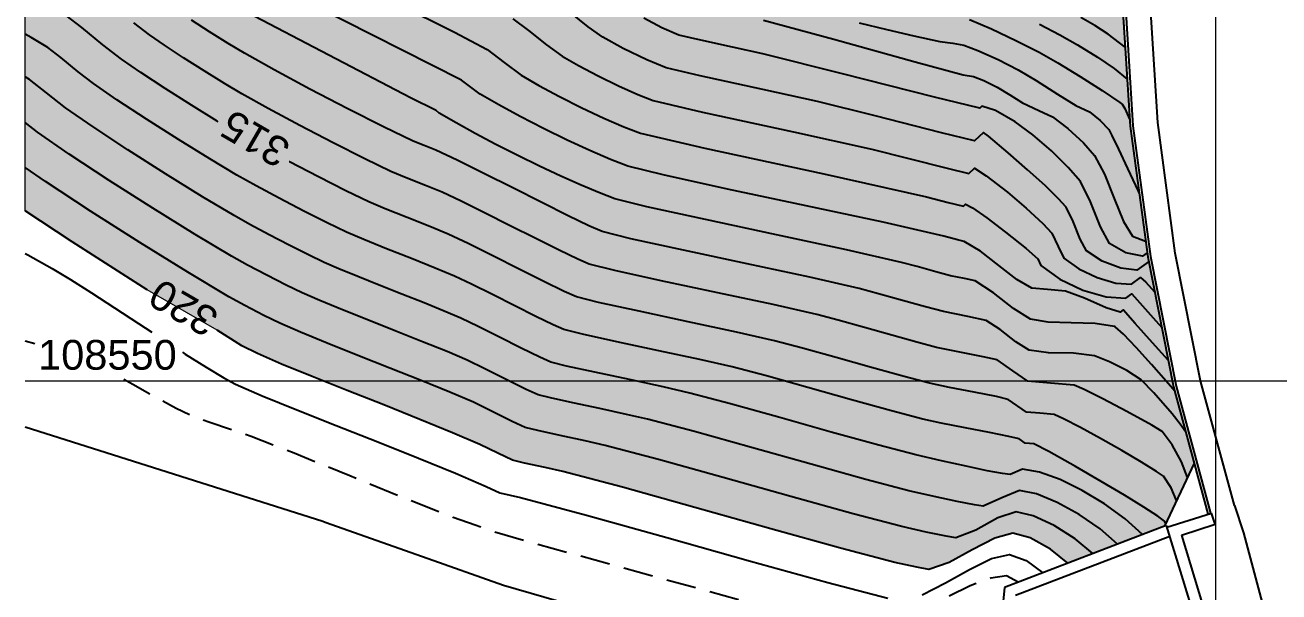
# Model space of a CAD drawing. Header units: metres. Extents: x 62264 to 62602, y 108404 to 109101.
# Drawn here: x 62300 to 62352.7, y 108541.1 to 108565 of the extents above; entities that cross this region are included whole.
import ezdxf
from ezdxf.enums import TextEntityAlignment as Align

# ---------------------------------------------------------------- set-up
doc = ezdxf.new("R2010")
doc.units = ezdxf.units.M
doc.header["$MEASUREMENT"] = 0
doc.linetypes.add('TRATTEGGIATA2', pattern=[0.375, 0.25, -0.125])
for name, color, linetype in [('Bâti', 7, 'Continuous'), ('colore lago', 131, 'Continuous'), ('coordinate', 2, 'Continuous'), ('Couronnement', 7, 'Continuous'), ('curve livello 1m', 2, 'Continuous'), ('curve livello 5m', 7, 'Continuous'), ('Per+Mod Surf', 7, 'Continuous'), ('Strade', 7, 'Continuous')]:
    doc.layers.add(name, color=color, linetype=linetype)
doc.layers.add('Colori bordi', color=5, linetype='Continuous', plot=False)
doc.styles.add('ARIAL', font='arial.ttf')

msp = doc.modelspace()

# ---------------------------------------------------------------- hatches: boundary and pattern name
at = {"layer": 'colore lago', "linetype": 'Continuous', "lineweight": 0}
msp.add_hatch(color=256, dxfattribs=at).paths.add_polyline_path([(62424.984, 108653.069), (62419.433, 108652.547), (62413.953, 108651.637), (62408.529, 108650.359), (62403.21, 108648.764), (62398.021, 108646.797), (62392.955, 108644.487), (62388.067, 108641.873), (62383.347, 108638.914), (62379.143, 108635.919), (62374.987, 108632.528), (62370.912, 108628.752), (62367.864, 108625.55), (62364.577, 108621.72), (62361.992, 108618.302), (62358.884, 108613.699), (62356.087, 108608.883), (62353.615, 108603.924), (62351.491, 108598.79), (62349.698, 108593.52), (62348.257, 108588.148), (62347.162, 108582.699), (62346.433, 108577.206), (62346.076, 108571.827), (62346.067, 108566.27), (62346.414, 108560.708), (62347.156, 108555.214), (62348.241, 108549.757), (62349.108, 108546.543), (62347.868, 108543.897), (62343.805, 108542.34), (62343.071, 108542.931), (62342.215, 108543.399), (62341.494, 108543.605), (62340.731, 108543.397), (62339.788, 108542.895), (62338.814, 108542.367), (62337.958, 108542.081), (62337.463, 108542.167), (62336.538, 108542.374), (62334.253, 108542.969), (62331.322, 108543.785), (62328.139, 108544.685), (62325.098, 108545.533), (62322.593, 108546.195), (62321.848, 108546.361), (62320.984, 108546.545), (62320.474, 108546.666), (62319.859, 108546.963), (62319.103, 108547.335), (62317.961, 108547.824), (62316.581, 108548.386), (62315.066, 108548.989), (62313.523, 108549.599), (62312.055, 108550.183), (62310.769, 108550.711), (62309.769, 108551.147), (62309.112, 108551.475), (62308.074, 108552.131), (62305.134, 108553.829), (62301.974, 108555.846), (62300, 108557.145), (62300, 108746.102), (62331.882, 108763.679), (62334.507, 108761.512), (62338.392, 108758.6), (62343.084, 108755.721), (62348.103, 108752.428), (62352.959, 108748.821), (62356.982, 108746.672), (62361.491, 108743.204), (62364.809, 108741.018), (62364.85, 108740.982), (62366.701, 108739.452), (62368.7, 108737.832), (62369.305, 108737.355), (62369.749, 108737.014), (62370.359, 108736.582), (62371.24, 108735.973), (62371.627, 108735.711), (62374.472, 108733.847), (62374.708, 108733.696), (62375.544, 108733.194), (62376.513, 108732.622), (62377.024, 108732.307), (62377.264, 108731.984), (62377.853, 108731.572), (62378.743, 108731.016), (62379.493, 108730.514), (62379.904, 108730.173), (62380.53, 108729.628), (62381.289, 108728.95), (62382.099, 108728.213), (62382.879, 108727.488), (62383.568, 108726.81), (62384.361, 108726.013), (62384.891, 108725.5), (62385.513, 108725.007), (62386.29, 108724.44), (62387.153, 108723.834), (62388.028, 108723.224), (62388.845, 108722.646), (62389.533, 108722.136), (62390.019, 108721.728), (62390.461, 108721.189), (62391.046, 108720.467), (62391.593, 108719.84), (62392.228, 108719.121), (62392.561, 108718.731), (62392.862, 108718.087), (62393.16, 108717.245), (62393.458, 108716.296), (62393.758, 108715.335), (62394.064, 108714.455), (62394.378, 108713.747), (62394.629, 108713.387), (62395.018, 108712.892), (62395.432, 108712.426), (62395.814, 108712.034), (62396.33, 108711.596), (62397.152, 108710.938), (62398.032, 108710.258), (62398.87, 108709.636), (62399.584, 108709.126), (62399.96, 108708.881), (62400.685, 108708.661), (62401.612, 108708.484), (62402.549, 108708.306), (62403.305, 108708.084), (62403.979, 108707.68), (62404.973, 108707.002), (62405.674, 108706.477), (62406.299, 108705.979), (62406.659, 108705.658), (62407.074, 108705.014), (62407.565, 108704.234), (62408.06, 108703.631), (62408.444, 108703.148), (62408.613, 108702.358), (62408.809, 108701.374), (62409.055, 108700.585), (62409.399, 108699.598), (62409.737, 108698.707), (62410.053, 108697.961), (62410.417, 108697.156), (62410.768, 108696.423), (62411.044, 108695.894), (62411.352, 108695.436), (62411.941, 108694.585), (62412.688, 108693.536), (62413.24, 108692.756), (62413.64, 108692.028), (62414.101, 108691.1), (62414.582, 108690.096), (62415.042, 108689.143), (62415.44, 108688.363), (62415.735, 108687.883), (62416.22, 108687.475), (62417.091, 108686.877), (62417.986, 108686.309), (62418.762, 108685.857), (62419.277, 108685.61), (62419.98, 108685.523), (62420.747, 108685.436), (62421.269, 108685.254), (62422.042, 108684.935), (62422.834, 108684.575), (62423.302, 108684.318), (62424.281, 108683.305), (62425.656, 108681.875), (62426.449, 108681.066), (62427.156, 108680.351), (62427.673, 108679.833), (62427.895, 108679.62), (62428.432, 108679.384), (62429.04, 108678.92), (62429.869, 108678.212), (62430.484, 108677.629), (62430.843, 108677.243), (62431.218, 108676.364), (62431.557, 108675.296), (62431.913, 108674.527), (62432.355, 108674.247), (62432.858, 108673.942), (62433.455, 108673.231), (62434.097, 108672.326), (62434.701, 108671.601), (62435.197, 108671.28), (62435.685, 108671.01), (62436.144, 108670.755), (62436.707, 108670.388), (62437.492, 108669.855), (62438.358, 108669.253), (62439.162, 108668.678), (62440.078, 108667.996), (62441.13, 108667.19), (62442.002, 108666.501), (62442.908, 108665.758), (62443.789, 108665.021), (62444.562, 108664.359), (62445.144, 108663.844), (62445.453, 108663.547), (62446.014, 108662.665), (62446.501, 108661.941), (62447.153, 108661.7), (62448.876, 108661.081), (62447.183, 108652.749), (62446.943, 108651.566), (62441.595, 108652.495), (62436.09, 108653.04), (62430.527, 108653.236)])

# ---------------------------------------------------------------- linework, layer by layer
at = {"layer": 'Bâti', "linetype": 'Continuous'}
for p, q in [((62347.963, 108543.847), (62349.842, 108544.437)), ((62349.986, 108543.979), (62349.842, 108544.437)), ((62347.939, 108543.924), (62351.754, 108531.365)), ((62348.576, 108543.52), (62349.986, 108543.979)), ((62348.576, 108543.52), (62352.217, 108531.511))]:
    msp.add_line(p, q, dxfattribs=at)
at = {"layer": 'Colori bordi', "linetype": 'Continuous', "lineweight": 0, "flags": 128}
msp.add_lwpolyline([(62346.067, 108566.27), (62346.414, 108560.708), (62347.156, 108555.214), (62348.241, 108549.757), (62349.108, 108546.543), (62347.868, 108543.897), (62343.805, 108542.34), (62343.071, 108542.931), (62342.215, 108543.399), (62341.494, 108543.605), (62341.494, 108543.605), (62340.731, 108543.397), (62339.788, 108542.895), (62338.814, 108542.367), (62337.958, 108542.081), (62337.958, 108542.081), (62337.463, 108542.167), (62336.538, 108542.374), (62336.538, 108542.374), (62334.253, 108542.969), (62331.322, 108543.785), (62328.139, 108544.685), (62325.098, 108545.533), (62322.593, 108546.195), (62322.593, 108546.195), (62321.848, 108546.361), (62320.984, 108546.545), (62320.474, 108546.666), (62319.859, 108546.963), (62319.103, 108547.335), (62317.961, 108547.824), (62316.581, 108548.386), (62315.066, 108548.989), (62313.523, 108549.599), (62312.055, 108550.183), (62310.769, 108550.711), (62309.769, 108551.147), (62309.769, 108551.147), (62309.112, 108551.475), (62308.074, 108552.131), (62305.134, 108553.829), (62301.974, 108555.846), (62300, 108557.145), (62300, 108746.102)], dxfattribs=at)
at = {"layer": 'coordinate', "linetype": 'Continuous', "lineweight": 0}
for p, q in [((62350, 108778.484), (62350, 108403.974)), ((62300, 108550), (62587, 108550))]:
    msp.add_line(p, q, dxfattribs=at)
at = {"layer": 'Couronnement', "linetype": 'Continuous'}
for p, q in [((62346.067, 108566.27), (62346.414, 108560.708)), ((62346.187, 108566.277), (62346.534, 108560.72)), ((62347.587, 108560.868), (62347.237, 108566.33)), ((62346.414, 108560.708), (62347.156, 108555.214)), ((62346.534, 108560.72), (62347.274, 108555.234)), ((62348.311, 108555.365), (62347.587, 108560.868)), ((62347.156, 108555.214), (62348.241, 108549.757)), ((62347.274, 108555.234), (62348.358, 108549.784)), ((62349.376, 108550.005), (62348.311, 108555.365)), ((62350.798, 108544.768), (62349.376, 108550.005)), ((62348.241, 108549.757), (62349.683, 108544.411)), ((62348.358, 108549.784), (62349.799, 108544.442))]:
    msp.add_line(p, q, dxfattribs=at)
at = {"layer": 'curve livello 1m', "flags": 128}
for points in [[(62348.02, 108550.868), (62347.355, 108551.597), (62347.355, 108551.597), (62346.632, 108552.42), (62346.132, 108552.985), (62346.132, 108552.985), (62346.005, 108552.894), (62345.414, 108553.076), (62344.503, 108553.479), (62343.699, 108553.779), (62343.699, 108553.779), (62342.954, 108553.837), (62342.292, 108553.9), (62342.292, 108553.9), (62341.655, 108554.269), (62340.903, 108554.851), (62340.136, 108555.449), (62339.454, 108555.866), (62339.454, 108555.866), (62339.163, 108555.926), (62338.59, 108556.083), (62336.047, 108556.667), (62332.808, 108557.364), (62329.513, 108558.064), (62326.801, 108558.657), (62325.313, 108559.033), (62325.313, 108559.033), (62324.591, 108559.311), (62323.724, 108559.684), (62322.766, 108560.127), (62321.773, 108560.612), (62320.797, 108561.113), (62319.894, 108561.605), (62319.117, 108562.059), (62319.117, 108562.059), (62318.339, 108562.647), (62312.127, 108565.784)], [(62348.292, 108549.57), (62348.025, 108549.885), (62347.323, 108550.687), (62346.671, 108551.404), (62346.138, 108551.96), (62345.793, 108552.278), (62345.793, 108552.278), (62345.762, 108552.294), (62344.949, 108552.41), (62343.949, 108552.44), (62342.974, 108552.474), (62342.234, 108552.598), (62342.234, 108552.598), (62341.515, 108553.047), (62340.677, 108553.71), (62339.914, 108554.205), (62339.914, 108554.205), (62339.465, 108554.3), (62338.872, 108554.42), (62338.872, 108554.42), (62338.253, 108554.586), (62337.477, 108554.805), (62336.812, 108554.984), (62336.812, 108554.984), (62334.507, 108555.514), (62331.571, 108556.146), (62328.583, 108556.78), (62326.124, 108557.318), (62324.775, 108557.659), (62324.775, 108557.659), (62324.124, 108557.905), (62323.359, 108558.225), (62322.512, 108558.602), (62321.613, 108559.023), (62320.692, 108559.473), (62319.78, 108559.937), (62318.906, 108560.399), (62318.102, 108560.846), (62317.398, 108561.262), (62317.398, 108561.262), (62317.264, 108561.363), (62316.194, 108561.903), (62309.325, 108565.48)], [(62320.491, 108565.214), (62321.152, 108564.73), (62321.905, 108564.128), (62322.555, 108563.654), (62323.252, 108563.253), (62324.075, 108562.82), (62324.934, 108562.401), (62325.736, 108562.04), (62326.388, 108561.782), (62328.457, 108561.304), (62332.273, 108560.475), (62335.575, 108559.74), (62337.072, 108559.367), (62338.793, 108558.928), (62339.646, 108558.724), (62339.881, 108558.939), (62340.365, 108558.627), (62341.262, 108557.93), (62342.053, 108557.256), (62342.747, 108556.62), (62343.136, 108556.214), (62343.392, 108555.652), (62343.63, 108555.163), (62344.261, 108554.709), (62345.033, 108554.342), (62345.815, 108554.113), (62346.471, 108554.072), (62346.857, 108554.348), (62347.075, 108554.15), (62347.448, 108553.745)], [(62347.196, 108555.013), (62346.705, 108554.661), (62346.028, 108554.734), (62345.246, 108555.035), (62344.593, 108555.472), (62344.593, 108555.472), (62344.321, 108555.963), (62344.033, 108556.697), (62343.733, 108557.302), (62343.733, 108557.302), (62343.411, 108557.659), (62342.845, 108558.208), (62342.115, 108558.877), (62341.297, 108559.594), (62340.472, 108560.287), (62340.472, 108560.287), (62340.255, 108560.446), (62339.875, 108560.098), (62338.494, 108560.428), (62335.706, 108561.139), (62333.281, 108561.744), (62333.281, 108561.744), (62330.997, 108562.252), (62328.357, 108562.825), (62326.926, 108563.156), (62326.926, 108563.156), (62326.112, 108563.495), (62325.13, 108563.975), (62324.274, 108564.451), (62324.274, 108564.451), (62323.657, 108564.889), (62322.928, 108565.467)], [(62347.132, 108555.39), (62346.938, 108555.25), (62346.238, 108555.382), (62345.555, 108555.781), (62345.555, 108555.781), (62345.168, 108556.481), (62344.758, 108557.528), (62344.331, 108558.39), (62344.331, 108558.39), (62343.822, 108558.977), (62343.111, 108559.669), (62342.326, 108560.347), (62341.595, 108560.894), (62341.595, 108560.894), (62340.759, 108561.366), (62340.193, 108561.553), (62340.193, 108561.553), (62340.104, 108561.472), (62338.195, 108561.928), (62334.341, 108562.91), (62330.988, 108563.747), (62330.988, 108563.747), (62329.722, 108564.029), (62328.257, 108564.347), (62327.464, 108564.53), (62327.464, 108564.53), (62326.742, 108564.846), (62325.993, 108565.248)], [(62339.671, 108565.198), (62340.59, 108564.798), (62341.619, 108564.312), (62342.592, 108563.816), (62343.384, 108563.368), (62344.32, 108562.801), (62345.241, 108562.214), (62345.988, 108561.708), (62346.087, 108561.627), (62346.192, 108561.453), (62346.395, 108561.008)], [(62346.207, 108564.023), (62345.498, 108564.569), (62345.498, 108564.569), (62344.933, 108564.939), (62344.348, 108565.283)], [(62348.825, 108545.939), (62348.581, 108546.597), (62348.19, 108547.314), (62347.77, 108547.876), (62347.77, 108547.876), (62347.329, 108548.142), (62346.275, 108548.719), (62345.279, 108549.244), (62344.493, 108549.639), (62344.071, 108549.825), (62344.071, 108549.825), (62343.068, 108549.906), (62342.119, 108549.993), (62342.119, 108549.993), (62341.491, 108550.423), (62340.835, 108550.882), (62340.835, 108550.882), (62340.242, 108551.016), (62339.193, 108551.22), (62338.288, 108551.409), (62338.288, 108551.409), (62337.464, 108551.623), (62336.407, 108551.917), (62335.258, 108552.242), (62334.161, 108552.548), (62333.258, 108552.787), (62333.258, 108552.787), (62331.427, 108553.207), (62329.095, 108553.709), (62326.723, 108554.213), (62324.771, 108554.64), (62323.7, 108554.911), (62323.7, 108554.911), (62323.214, 108555.12), (62322.435, 108555.496), (62321.459, 108555.983), (62320.383, 108556.526), (62319.302, 108557.069), (62318.314, 108557.556), (62317.514, 108557.931), (62317.514, 108557.931), (62316.821, 108558.219), (62316.003, 108558.543), (62315.368, 108558.808), (62315.368, 108558.808), (62314.267, 108559.338), (62312.94, 108560.008), (62311.537, 108560.738), (62310.21, 108561.451), (62309.108, 108562.068), (62308.377, 108562.504), (62307.529, 108563.029), (62306.658, 108563.585), (62305.857, 108564.112), (62305.22, 108564.55), (62304.566, 108565.054)], [(62348.756, 108547.849), (62348.516, 108548.188), (62348.181, 108548.619), (62348.181, 108548.619), (62347.417, 108549.501), (62346.887, 108550.042), (62346.887, 108550.042), (62346.282, 108550.433), (62345.553, 108550.809), (62344.917, 108551.06), (62344.917, 108551.06), (62344.034, 108551.162), (62342.991, 108551.186), (62342.176, 108551.295), (62342.176, 108551.295), (62341.618, 108551.644), (62340.967, 108552.159), (62340.375, 108552.543), (62340.375, 108552.543), (62339.601, 108552.707), (62338.58, 108552.914), (62338.58, 108552.914), (62337.824, 108553.113), (62336.851, 108553.387), (62335.856, 108553.667), (62335.035, 108553.886), (62335.035, 108553.886), (62332.967, 108554.361), (62330.333, 108554.927), (62327.653, 108555.496), (62325.448, 108555.979), (62324.238, 108556.285), (62324.238, 108556.285), (62323.688, 108556.522), (62322.808, 108556.946), (62321.706, 108557.497), (62320.49, 108558.11), (62319.27, 108558.723), (62318.153, 108559.273), (62317.25, 108559.697), (62317.25, 108559.697), (62316.761, 108559.896), (62316.301, 108560.085), (62316.301, 108560.085), (62315.055, 108560.685), (62313.553, 108561.443), (62311.966, 108562.269), (62310.464, 108563.076), (62309.216, 108563.774), (62308.538, 108564.181), (62307.753, 108564.673), (62306.995, 108565.166)], [(62331.024, 108565.169), (62333.974, 108564.36), (62337.386, 108563.407), (62339.4, 108562.867), (62339.842, 108562.802), (62340.277, 108562.623), (62340.836, 108562.35), (62341.36, 108562.024), (62341.894, 108561.692), (62342.579, 108561.374), (62343.156, 108561.1), (62343.799, 108560.605), (62344.455, 108560.004), (62344.928, 108559.478), (62345.346, 108558.688), (62345.752, 108557.665), (62346.144, 108556.702), (62346.518, 108556.09), (62347.066, 108555.879)], [(62342.607, 108564.996), (62343.47, 108564.55), (62344.203, 108564.128), (62345.045, 108563.606), (62345.743, 108563.138), (62346.29, 108562.69)], [(62347.919, 108544.006), (62347.863, 108544.11), (62347.581, 108544.319), (62346.999, 108544.693), (62346.183, 108545.192), (62345.201, 108545.776), (62344.121, 108546.402), (62343.009, 108547.031), (62343.009, 108547.031), (62342.38, 108547.356), (62342.004, 108547.388), (62341.756, 108547.56), (62341.331, 108547.667), (62340.506, 108547.834), (62339.49, 108548.03), (62338.487, 108548.228), (62337.705, 108548.397), (62337.705, 108548.397), (62336.394, 108548.738), (62334.712, 108549.206), (62332.885, 108549.723), (62331.14, 108550.21), (62329.703, 108550.589), (62329.703, 108550.589), (62328.347, 108550.901), (62326.62, 108551.272), (62324.863, 108551.645), (62323.418, 108551.962), (62322.625, 108552.162), (62322.625, 108552.162), (62322.181, 108552.356), (62321.459, 108552.709), (62320.571, 108553.155), (62319.63, 108553.629), (62318.75, 108554.066), (62318.044, 108554.399), (62318.044, 108554.399), (62317.231, 108554.743), (62316.23, 108555.144), (62315.181, 108555.559), (62314.225, 108555.944), (62313.502, 108556.254), (62313.502, 108556.254), (62312.69, 108556.645), (62311.713, 108557.138), (62310.68, 108557.676), (62309.702, 108558.201), (62308.89, 108558.656), (62307.758, 108559.331), (62306.446, 108560.145), (62305.097, 108561.006), (62303.857, 108561.822), (62302.869, 108562.5), (62302.232, 108562.998), (62301.501, 108563.596), (62300.956, 108564.013), (62300.258, 108564.437), (62300, 108564.581)], [(62346.941, 108543.542), (62346.209, 108544.2), (62345.341, 108544.83), (62344.407, 108545.393), (62343.476, 108545.851), (62342.619, 108546.165), (62341.904, 108546.297), (62341.904, 108546.297), (62341.381, 108546.072), (62341.065, 108546.108), (62340.416, 108546.228), (62339.527, 108546.411), (62338.494, 108546.639), (62337.413, 108546.891), (62337.413, 108546.891), (62335.859, 108547.296), (62333.865, 108547.851), (62331.699, 108548.463), (62329.63, 108549.041), (62327.925, 108549.491), (62327.925, 108549.491), (62326.807, 108549.748), (62325.383, 108550.054), (62323.934, 108550.362), (62322.741, 108550.623), (62322.087, 108550.788), (62322.087, 108550.788), (62321.618, 108550.998), (62320.844, 108551.38), (62319.927, 108551.842), (62319.028, 108552.291), (62318.308, 108552.633), (62318.308, 108552.633), (62317.607, 108552.934), (62316.758, 108553.28), (62315.826, 108553.65), (62314.877, 108554.025), (62313.974, 108554.385), (62313.183, 108554.709), (62312.569, 108554.978), (62312.569, 108554.978), (62311.902, 108555.299), (62311.1, 108555.704), (62310.251, 108556.145), (62309.448, 108556.577), (62308.781, 108556.95), (62307.449, 108557.744), (62305.904, 108558.702), (62304.316, 108559.716), (62302.856, 108560.676), (62301.694, 108561.475), (62300.9, 108562.106), (62300.189, 108562.665), (62300, 108562.781)], [(62345.895, 108543.141), (62345.161, 108543.787), (62344.281, 108544.39), (62343.357, 108544.896), (62342.486, 108545.251), (62341.767, 108545.4), (62341.767, 108545.4), (62341.03, 108545.093), (62340.24, 108544.741), (62340.24, 108544.741), (62339.886, 108544.788), (62339.151, 108544.931), (62338.181, 108545.14), (62337.121, 108545.386), (62337.121, 108545.386), (62335.324, 108545.854), (62333.017, 108546.496), (62330.512, 108547.204), (62328.119, 108547.872), (62326.148, 108548.392), (62326.148, 108548.392), (62325.267, 108548.594), (62324.145, 108548.836), (62323.004, 108549.078), (62322.065, 108549.284), (62321.549, 108549.414), (62321.549, 108549.414), (62321.045, 108549.644), (62320.215, 108550.059), (62319.309, 108550.514), (62318.573, 108550.867), (62318.573, 108550.867), (62317.725, 108551.231), (62316.699, 108551.649), (62315.573, 108552.096), (62314.425, 108552.55), (62313.335, 108552.984), (62312.379, 108553.376), (62311.636, 108553.701), (62311.636, 108553.701), (62310.965, 108554.026), (62310.154, 108554.44), (62309.344, 108554.87), (62308.673, 108555.244), (62307.14, 108556.157), (62305.362, 108557.26), (62303.536, 108558.426), (62301.856, 108559.531), (62300.518, 108560.45), (62300, 108560.862)], [(62344.85, 108542.741), (62344.113, 108543.367), (62343.23, 108543.924), (62342.352, 108544.33), (62341.63, 108544.502), (62341.63, 108544.502), (62340.868, 108544.248), (62339.94, 108543.732), (62339.099, 108543.411), (62339.099, 108543.411), (62338.689, 108543.473), (62337.849, 108543.647), (62336.83, 108543.88), (62336.83, 108543.88), (62334.789, 108544.411), (62332.17, 108545.14), (62329.326, 108545.944), (62326.608, 108546.703), (62324.37, 108547.293), (62324.37, 108547.293), (62323.532, 108547.484), (62322.482, 108547.708), (62321.537, 108547.911), (62321.012, 108548.04), (62321.012, 108548.04), (62320.459, 108548.299), (62319.591, 108548.736), (62318.838, 108549.101), (62318.838, 108549.101), (62317.843, 108549.527), (62316.64, 108550.017), (62315.32, 108550.542), (62313.974, 108551.074), (62312.695, 108551.584), (62311.574, 108552.043), (62310.702, 108552.424), (62310.702, 108552.424), (62310.029, 108552.754), (62309.237, 108553.167), (62308.564, 108553.538), (62306.831, 108554.571), (62304.821, 108555.817), (62302.755, 108557.136), (62300.855, 108558.385), (62300, 108558.973)], [(62300, 108555.363), (62300.117, 108555.301), (62301.138, 108554.728), (62301.138, 108554.728), (62301.905, 108554.263), (62302.793, 108553.7), (62303.76, 108553.071), (62304.765, 108552.41), (62305.319, 108552.047)], [(62306.608, 108551.206), (62306.726, 108551.129), (62307.6, 108550.576), (62308.347, 108550.125), (62308.347, 108550.125), (62308.836, 108549.87), (62309.964, 108549.378), (62311.415, 108548.783), (62313.071, 108548.123), (62314.813, 108547.435), (62316.522, 108546.755), (62318.08, 108546.121), (62319.367, 108545.569), (62319.936, 108545.291), (62320.815, 108545.096), (62323.587, 108544.364), (62326.953, 108543.425), (62330.475, 108542.429), (62333.718, 108541.527), (62336.246, 108540.868)], [(62340.844, 108538.344), (62340.313, 108537.336), (62339.628, 108536.472), (62338.995, 108536.011), (62338.995, 108536.011), (62335.568, 108536.994), (62331.784, 108538.079), (62327.507, 108539.257), (62320.1, 108541.398), (62316.691, 108542.608), (62312.609, 108544.056), (62312.504, 108544.098), (62300, 108548.053)], [(62337.678, 108541.009), (62338.66, 108541.51), (62339.666, 108542.077), (62340.598, 108542.535), (62341.357, 108542.707), (62342.053, 108542.455), (62342.759, 108541.939)]]:
    msp.add_lwpolyline(points, dxfattribs=at)
at = {"layer": 'curve livello 1m', "color": 152, "linetype": 'TRATTEGGIATA2', "ltscale": 5, "flags": 128}
for points in [[(62300.416, 108551.566), (62300, 108551.678)], [(62341.714, 108541.539), (62341.22, 108541.809), (62340.562, 108541.706), (62339.698, 108541.394), (62338.781, 108540.939), (62337.963, 108540.405), (62337.963, 108540.405), (62337.335, 108539.58), (62336.776, 108538.908), (62336.776, 108538.908), (62335.931, 108539.15), (62334.999, 108539.417), (62321.347, 108543.177), (62319.678, 108543.659), (62318.909, 108543.932), (62317.989, 108544.258), (62316.021, 108545.035), (62313.637, 108546.007), (62311.307, 108546.957), (62309.501, 108547.664), (62309.501, 108547.664), (62308.676, 108547.947), (62307.713, 108548.264), (62307.088, 108548.485), (62306.348, 108548.843), (62305.47, 108549.317), (62304.532, 108549.844), (62304.018, 108550.132)]]:
    msp.add_lwpolyline(points, dxfattribs=at)
at = {"layer": 'curve livello 5m', "flags": 128}
for points in [[(62308.116, 108560.888), (62308.068, 108560.917), (62306.988, 108561.587), (62305.878, 108562.296), (62304.857, 108562.967), (62304.044, 108563.525), (62303.271, 108564.13), (62302.384, 108564.856), (62301.723, 108565.362), (62300.952, 108565.824), (62300.008, 108566.336), (62300, 108566.34)], [(62315.612, 108565.864), (62318.041, 108564.655), (62319.415, 108563.93), (62319.415, 108563.93), (62320.13, 108563.389), (62320.836, 108562.856), (62320.836, 108562.856), (62321.581, 108562.424), (62322.455, 108561.956), (62323.389, 108561.486), (62324.312, 108561.049), (62325.156, 108560.678), (62325.851, 108560.408), (62325.851, 108560.408), (62328.557, 108559.782), (62333.549, 108558.699), (62337.868, 108557.737), (62338.78, 108557.507), (62339.417, 108557.35), (62339.506, 108557.432), (62339.797, 108557.276), (62340.398, 108556.856), (62341.189, 108556.259), (62342.052, 108555.572), (62342.539, 108555.127), (62342.667, 108554.853), (62343.46, 108554.284), (62344.431, 108553.822), (62345.413, 108553.534), (62346.238, 108553.483), (62346.495, 108553.666), (62347.502, 108552.527), (62347.745, 108552.251)], [(62335.042, 108565.057), (62336.197, 108564.773), (62337.334, 108564.508), (62338.423, 108564.27), (62338.968, 108564.191), (62339.436, 108564.119), (62340.027, 108563.89), (62340.871, 108563.507), (62341.714, 108563.083), (62342.469, 108562.626), (62343.365, 108562.047), (62344.14, 108561.576), (62344.716, 108561.306), (62345.164, 108560.944), (62345.525, 108560.565), (62345.652, 108560.32), (62345.926, 108559.748), (62346.307, 108558.935), (62346.755, 108557.97), (62346.796, 108557.88)], [(62348.372, 108544.973), (62348.146, 108545.511), (62347.817, 108545.993), (62347.817, 108545.993), (62347.522, 108546.199), (62346.9, 108546.584), (62346.074, 108547.071), (62345.169, 108547.587), (62345.169, 108547.587), (62344.334, 108548.041), (62343.614, 108548.413), (62343.226, 108548.591), (62343.226, 108548.591), (62342.627, 108548.639), (62342.061, 108548.691), (62342.061, 108548.691), (62341.295, 108549.221), (62340.805, 108549.339), (62339.873, 108549.523), (62338.828, 108549.726), (62337.997, 108549.903), (62336.929, 108550.181), (62335.559, 108550.562), (62334.072, 108550.983), (62332.651, 108551.379), (62331.48, 108551.688), (62329.887, 108552.054), (62327.858, 108552.491), (62325.793, 108552.929), (62324.094, 108553.301), (62323.162, 108553.537), (62322.642, 108553.765), (62321.793, 108554.179), (62320.749, 108554.703), (62319.644, 108555.26), (62318.609, 108555.773), (62317.779, 108556.165), (62317.005, 108556.49), (62316.055, 108556.867), (62315.131, 108557.235), (62314.435, 108557.531), (62313.479, 108557.992), (62312.326, 108558.573), (62311.109, 108559.207), (62311.095, 108559.214)], [(62305.134, 108553.829), (62301.974, 108555.846), (62300, 108557.145)], [(62343.805, 108542.34), (62343.071, 108542.931), (62342.215, 108543.399), (62341.494, 108543.605), (62341.494, 108543.605), (62340.731, 108543.397), (62339.788, 108542.895), (62338.814, 108542.367), (62337.958, 108542.081), (62337.958, 108542.081), (62337.463, 108542.167), (62336.538, 108542.374), (62336.538, 108542.374), (62334.253, 108542.969), (62331.322, 108543.785), (62328.139, 108544.685), (62325.098, 108545.533), (62322.593, 108546.195), (62322.593, 108546.195), (62321.848, 108546.361), (62320.984, 108546.545), (62320.474, 108546.666), (62319.859, 108546.963), (62319.103, 108547.335), (62317.961, 108547.824), (62316.581, 108548.386), (62315.066, 108548.989), (62313.523, 108549.599), (62312.055, 108550.183), (62310.769, 108550.711), (62309.769, 108551.147), (62309.769, 108551.147), (62309.112, 108551.475), (62308.074, 108552.131)]]:
    msp.add_lwpolyline(points, dxfattribs=at)
at = {"layer": 'Per+Mod Surf', "linetype": 'Continuous'}
for p, q in [((62349.108, 108546.543), (62347.868, 108543.897)), ((62347.939, 108543.924), (62341.145, 108541.321)), ((62348.081, 108543.459), (62341.598, 108540.975)), ((62341.145, 108541.321), (62340.791, 108537.816))]:
    msp.add_line(p, q, dxfattribs=at)
at = {"layer": 'Strade', "linetype": 'Continuous', "flags": 128}
msp.add_lwpolyline([(62350.798, 108544.768), (62351.179, 108543.613), (62354.054, 108532.838), (62355.208, 108527.278), (62355.893, 108522.134), (62355.952, 108516.931), (62355.488, 108512.628), (62354.191, 108507.874), (62352.042, 108503.226), (62349.366, 108499.157), (62346.36, 108495.731), (62346.051, 108495.428), (62340.582, 108491.225), (62335.974, 108488.923), (62330.983, 108487.594), (62328.351, 108487.311), (62324.189, 108487.424), (62319.299, 108487.607), (62314.18, 108487.948), (62308.37, 108488.521), (62300, 108488.727)], dxfattribs=at)

# ---------------------------------------------------------------- texts
at = {"layer": 'coordinate', "color": 1, "style": 'ARIAL'}
for s, p in [('315', (62308.717, 108561.449)), ('320', (62305.703, 108554.341))]:
    msp.add_text(s, height=1.25, rotation=149.9077, dxfattribs=at).set_placement(p, align=Align.RIGHT)
msp.add_text('108550', height=1.25, dxfattribs=at).set_placement((62300.545, 108550.473))

doc.saveas('drawing.dxf')
